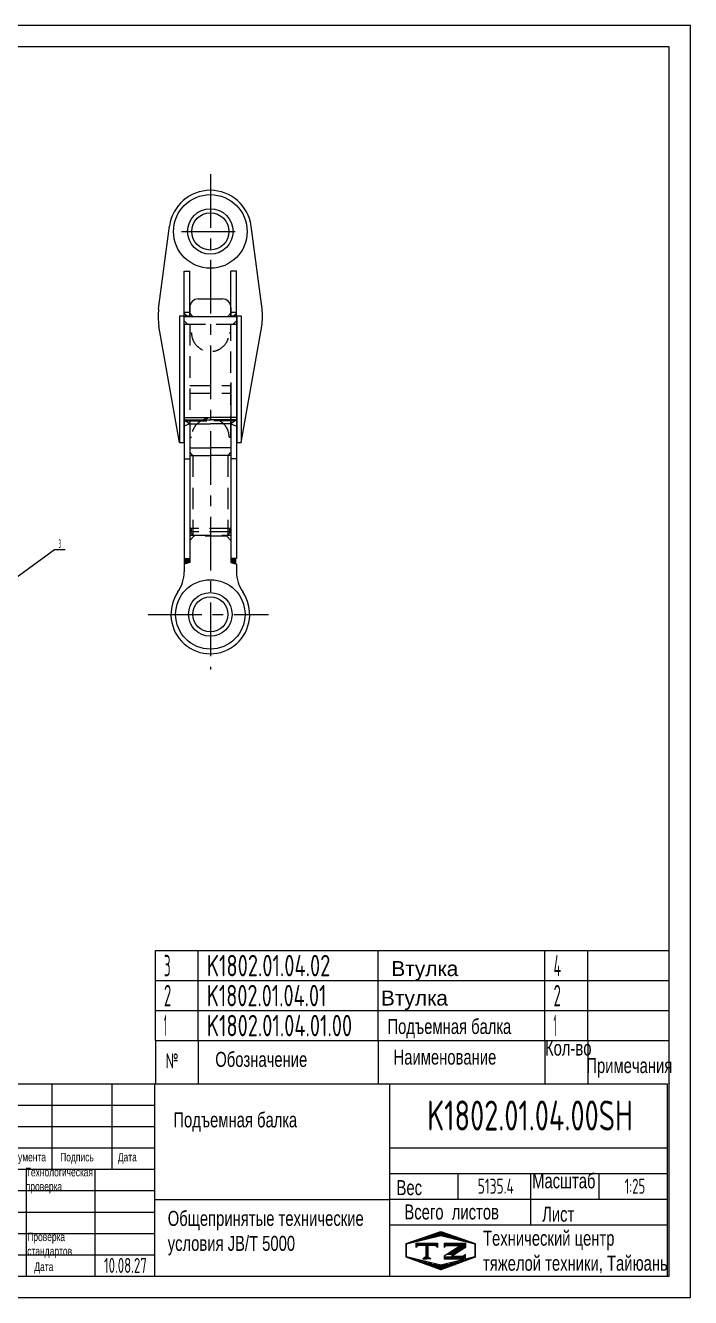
# Model space of a CAD drawing. Header units: millimetres. Extents: x 0 to 10500, y 0 to 7425.
# Drawn here: x 6616 to 10500, y 0 to 7425 of the extents above; entities that cross this region are included whole.
import ezdxf
from ezdxf.enums import TextEntityAlignment as Align

# ---------------------------------------------------------------- set-up
doc = ezdxf.new("R2010")
doc.units = ezdxf.units.MM
doc.header["$LTSCALE"] = 250
doc.linetypes.add('F', pattern=[0.75, 0.5, -0.25])
doc.linetypes.add('G', pattern=[2, 1.25, -0.25, 0.25, -0.25])
for name, color, linetype in [('01', 7, 'Continuous'), ('02', 1, 'Continuous'), ('04', 2, 'F'), ('05', 4, 'G'), ('11', 3, 'Continuous'), ('THICK', 7, 'Continuous')]:
    doc.layers.add(name, color=color, linetype=linetype)
doc.styles.get("Standard").update_dxf_attribs({"font": 'isocp', "width": 0.707, "bigfont": 'intecad.shx'})

# ---------------------------------------------------------------- blocks, each defined once
blk = doc.blocks.new('*U160')
at = {"layer": '01'}
for points in [[(415, 292), (25, 292)], [(415, 5), (415, 292)], [(25, 5), (415, 5)]]:
    blk.add_lwpolyline(points, dxfattribs=at)
at = {"layer": '02'}
for points in [[(420, 297), (0, 297)], [(420, 0), (420, 297)], [(0, 0), (420, 0)]]:
    blk.add_lwpolyline(points, dxfattribs=at)
blk = doc.blocks.new('*U163')
at = {"layer": '01'}
for p, q in [((0, -175), (0, 0)), ((3000, -175), (3000, 0))]:
    blk.add_line(p, q, dxfattribs=at)
at = {"layer": '02'}
for p, q in [((0, 0), (250, 0)), ((250, -175), (250, 0)), ((250, 0), (1300, 0)), ((1300, -175), (1300, 0)), ((1300, 0), (2275, 0)), ((2275, -175), (2275, 0)), ((2275, 0), (2525, 0)), ((2525, -175), (2525, 0)), ((2525, 0), (3000, 0))]:
    blk.add_line(p, q, dxfattribs=at)
blk = doc.blocks.new('*U164')
at = {"layer": '01'}
for p, q in [((0, -175), (0, 0)), ((3000, -175), (3000, 0))]:
    blk.add_line(p, q, dxfattribs=at)
at = {"layer": '02'}
for p, q in [((0, 0), (250, 0)), ((250, -175), (250, 0)), ((250, 0), (1300, 0)), ((1300, -175), (1300, 0)), ((1300, 0), (2275, 0)), ((2275, -175), (2275, 0)), ((2275, 0), (2525, 0)), ((2525, -175), (2525, 0)), ((2525, 0), (3000, 0))]:
    blk.add_line(p, q, dxfattribs=at)
blk = doc.blocks.new('*U165')
at = {"layer": '01'}
for p, q in [((0, -175), (0, 0)), ((0, 0), (250, 0)), ((250, 0), (1300, 0)), ((1300, 0), (2275, 0)), ((2275, 0), (2525, 0)), ((2525, 0), (3000, 0)), ((3000, -175), (3000, 0))]:
    blk.add_line(p, q, dxfattribs=at)
at = {"layer": '02'}
for p, q in [((250, -175), (250, 0)), ((1300, -175), (1300, 0)), ((2275, -175), (2275, 0)), ((2525, -175), (2525, 0))]:
    blk.add_line(p, q, dxfattribs=at)
blk = doc.blocks.new('*X176')
at = {"color": 0}
for p, q in [((127.06, 7.8), (132.06, 7.8)), ((127.06, 7.5), (132.06, 7.5)), ((127.06, 7.2), (127.32, 7.2)), ((128.77, 6), (130.57, 6)), ((129.23, 6.3), (131.04, 6.3)), ((129.7, 6.6), (131.51, 6.6)), ((130.16, 6.9), (131.98, 6.9)), ((130.62, 7.2), (132.06, 7.2)), ((127.84, 5.4), (129.64, 5.4)), ((128.3, 5.7), (130.1, 5.7))]:
    blk.add_line(p, q, dxfattribs=at)
blk = doc.blocks.new('*X177')
at = {"color": 0}
for p, q in [((127.06, 4.8), (132.06, 4.8)), ((127.06, 4.5), (132.06, 4.5)), ((131.84, 5.1), (132.06, 5.1))]:
    blk.add_line(p, q, dxfattribs=at)
blk = doc.blocks.new('*X175')
at = {"color": 0}
for p, q in [((122.34, 4.5), (123.72, 4.5)), ((122.82, 4.8), (123.24, 4.8))]:
    blk.add_line(p, q, dxfattribs=at)
blk = doc.blocks.new('*X174')
at = {"color": 0}
for p, q in [((120.53, 7.8), (125.53, 7.8)), ((120.53, 7.5), (125.53, 7.5)), ((120.53, 7.2), (120.79, 7.2)), ((125.27, 7.2), (125.53, 7.2))]:
    blk.add_line(p, q, dxfattribs=at)
blk = doc.blocks.new('*X173')
at = {"color": 0}
for p, q in [((121.52, 9), (123.12, 9)), ((122.38, 9.3), (124.32, 9.3)), ((123.24, 9.6), (125.52, 9.6)), ((124.1, 9.9), (128.52, 9.9)), ((124.97, 10.2), (127.67, 10.2)), ((125.83, 10.5), (126.82, 10.5)), ((127.02, 9.6), (129.37, 9.6)), ((128.22, 9.3), (130.22, 9.3)), ((129.42, 9), (131.07, 9)), ((118.22, 7.8), (118.32, 7.8)), ((118.22, 7.5), (118.27, 7.5)), ((118.22, 7.2), (118.27, 7.2)), ((118.22, 6.9), (118.27, 6.9)), ((118.22, 6.6), (118.27, 6.6)), ((118.22, 6.3), (118.27, 6.3)), ((118.22, 6), (118.27, 6)), ((118.94, 8.1), (119.52, 8.1)), ((119.8, 8.4), (120.72, 8.4)), ((120.66, 8.7), (121.92, 8.7)), ((130.62, 8.7), (131.92, 8.7)), ((131.82, 8.4), (132.77, 8.4)), ((133.02, 8.1), (133.62, 8.1)), ((134.22, 7.8), (134.32, 7.8)), ((134.27, 7.5), (134.32, 7.5)), ((134.27, 7.2), (134.32, 7.2)), ((134.27, 6.9), (134.32, 6.9)), ((134.27, 6.6), (134.32, 6.6)), ((134.27, 6.3), (134.32, 6.3)), ((134.27, 6), (134.32, 6)), ((118.22, 5.7), (118.27, 5.7)), ((118.22, 5.4), (118.27, 5.4)), ((118.22, 5.1), (118.27, 5.1)), ((118.22, 4.8), (118.27, 4.8)), ((118.79, 4.5), (119.42, 4.5)), ((119.61, 4.2), (120.62, 4.2)), ((120.43, 3.9), (121.82, 3.9)), ((121.26, 3.6), (123.02, 3.6)), ((122.08, 3.3), (124.22, 3.3)), ((122.91, 3), (125.42, 3)), ((127.12, 3), (129.7, 3)), ((128.32, 3.3), (130.51, 3.3)), ((129.52, 3.6), (131.32, 3.6)), ((130.72, 3.9), (132.14, 3.9)), ((131.92, 4.2), (132.95, 4.2)), ((133.12, 4.5), (133.76, 4.5)), ((134.27, 5.7), (134.32, 5.7)), ((134.27, 5.4), (134.32, 5.4)), ((134.27, 5.1), (134.32, 5.1)), ((134.27, 4.8), (134.32, 4.8)), ((123.73, 2.7), (128.89, 2.7)), ((124.55, 2.4), (128.07, 2.4)), ((125.38, 2.1), (127.26, 2.1)), ((126.2, 1.8), (126.45, 1.8))]:
    blk.add_line(p, q, dxfattribs=at)

msp = doc.modelspace()

# ---------------------------------------------------------------- hatches: boundary and pattern name
at = {"layer": '02', "linetype": 'Continuous'}
for points in [[(7543.3992, 4281.0327), (7575.3992, 4289.6071), (7575.3992, 4314.6071), (7543.3992, 4314.6071)], [(7848.3992, 4281.0327), (7816.3992, 4289.6071), (7816.3992, 4314.6071), (7848.3992, 4314.6071)]]:
    msp.add_hatch(color=1, dxfattribs=at).paths.add_polyline_path(points)

# ---------------------------------------------------------------- linework, layer by layer
at = {"layer": '01'}
for p, q in [((7393.776, 5771.0857), (7457.9914, 6254.2279)), ((7998.0225, 5771.0857), (7933.807, 6254.2279)), ((7543.3992, 5726.6071), (7543.3992, 5991.6071)), ((7543.3992, 5991.6071), (7575.3992, 5991.6071)), ((7575.3992, 5727.6071), (7575.3992, 5991.6071)), ((7816.3992, 5727.6071), (7816.3992, 5991.6071)), ((7848.3992, 5991.6071), (7816.3992, 5991.6071)), ((7848.3992, 5726.6071), (7848.3992, 5991.6071)), ((7625.3992, 5828.6071), (7766.3992, 5828.6071)), ((7515.8992, 5727.6071), (7515.8992, 4990.6071)), ((7575.3992, 5727.6071), (7515.8992, 5727.6071)), ((7540.8992, 5727.6071), (7540.8992, 4990.6071)), ((7543.3992, 5751.6071), (7575.3992, 5751.6071)), ((7543.3992, 5745.6071), (7562.3992, 5726.6071)), ((7543.3992, 5726.6071), (7695.8992, 5726.6071)), ((7575.3992, 5778.6071), (7575.3992, 5727.6071)), ((7575.3992, 5745.6071), (7594.3992, 5726.6071)), ((7695.8992, 5726.6071), (7848.3992, 5726.6071)), ((7816.3992, 5745.6071), (7797.3992, 5726.6071)), ((7816.3992, 5778.6071), (7816.3992, 5727.6071)), ((7816.3992, 5751.6071), (7848.3992, 5751.6071)), ((7875.8992, 5727.6071), (7816.3992, 5727.6071)), ((7848.3992, 5745.6071), (7829.3992, 5726.6071)), ((7850.8992, 5727.6071), (7850.8992, 4990.6071)), ((7875.8992, 5727.6071), (7875.8992, 4990.6071)), ((7515.8992, 4990.6071), (7395.9239, 5670.2393)), ((7875.8992, 4990.6071), (7995.8745, 5670.2393)), ((7543.3992, 5123.2742), (7695.8992, 5123.2742)), ((7848.3992, 5123.2742), (7695.8992, 5123.2742)), ((7575.3992, 5099.6071), (7543.3992, 5085.1608)), ((7575.3992, 5099.6071), (7695.8992, 5099.6071)), ((7816.3992, 5099.6071), (7695.8992, 5099.6071)), ((7816.3992, 5099.6071), (7848.3992, 5085.1608)), ((7515.8992, 4990.6071), (7540.8992, 4990.6071)), ((7850.8992, 4990.6071), (7875.8992, 4990.6071)), ((7543.3992, 4281.0327), (7543.3992, 4235.4351)), ((7848.3992, 4281.0327), (7848.3992, 4235.4351)), ((7375, 1500), (10375, 1500)), ((7375, 1500), (7375, 1247.66)), ((7625, 1500), (7625, 1247.66)), ((8675, 1500), (8675, 1247.66)), ((9650, 1500), (9650, 1247.66)), ((9900, 1500), (9900, 1247.66))]:
    msp.add_line(p, q, dxfattribs=at)
at = {"layer": '01', "color": 7, "linetype": 'Continuous'}
for p, q in [((7543.3992, 5681.6071), (7543.3992, 5727.6071)), ((7848.3992, 5726.6071), (7848.3992, 4314.6071)), ((7543.3992, 5681.6071), (7543.3992, 4314.6071)), ((7816.3992, 5341.2576), (7816.3992, 4289.6071)), ((7543.3992, 5137.1336), (7695.8992, 5137.1336)), ((7543.3992, 5123.2742), (7575.3992, 5099.6071)), ((7848.3992, 5137.1336), (7695.8992, 5137.1336)), ((7848.3992, 5123.2742), (7816.3992, 5099.6071)), ((7575.3992, 5099.6071), (7575.3992, 4289.6071)), ((7575.3992, 5099.6071), (7695.8992, 5099.6071)), ((7543.3992, 4314.6071), (7575.3992, 4314.6071)), ((7543.3992, 4314.6071), (7543.3992, 4281.0327)), ((7848.3992, 4314.6071), (7816.3992, 4314.6071)), ((7575.3992, 4289.6071), (7543.3992, 4281.0327)), ((7816.3992, 4289.6071), (7848.3992, 4281.0327))]:
    msp.add_line(p, q, dxfattribs=at)
for centre, radius in [((7695.8992, 6222.6071), 215), ((7695.8992, 3987.6071), 202.5), ((7695.8992, 3987.6071), 102.5)]:
    msp.add_circle(centre, radius, dxfattribs=at)
at = {"layer": '01'}
for centre, radius in [((7695.8992, 6222.6071), 132.5), ((7695.8992, 6222.6071), 108.5), ((7695.8992, 3987.6071), 127)]:
    msp.add_circle(centre, radius, dxfattribs=at)
for centre, radius, start, end in [((7695.8992, 6222.6071), 240, 7.57092682, 172.42907318), ((7625.3992, 5778.6071), 50, 90, 180), ((7766.3992, 5778.6071), 50, 0, 90), ((7720.8992, 5727.6071), 330, 172.42907318, 190.01126565), ((7670.8992, 5727.6071), 330, 349.98873435, 7.57092682), ((7338.3992, 4235.4351), 205, 325.26931876, 0), ((8053.3992, 4235.4351), 205, 180, 214.73068124), ((7695.8992, 3987.6071), 230, 145.26931876, 34.73068124)]:
    msp.add_arc(centre, radius, start, end, dxfattribs=at)
msp.add_point((10375, 1250), dxfattribs=at)
at = {"layer": '02'}
for p, q in [((6416.7611, 4097.7156), (6786.0212, 4365.3682)), ((6786.0212, 4365.3682), (6848.0212, 4365.3682))]:
    msp.add_line(p, q, dxfattribs=at)
at = {"layer": '04', "color": 2, "linetype": 'F'}
for p, q in [((7543.3992, 5700.6071), (7562.3992, 5681.6071)), ((7543.3992, 5681.6071), (7848.3992, 5681.6071)), ((7575.3992, 5681.6071), (7575.3992, 5021.6071)), ((7816.3992, 5021.6071), (7816.3992, 5681.6071)), ((7848.3992, 5700.6071), (7829.3992, 5681.6071)), ((7575.3992, 5631.6071), (7585.8992, 5631.6071)), ((7805.8992, 5631.6071), (7816.3992, 5631.6071)), ((7575.3992, 5021.6071), (7585.8992, 5021.6071)), ((7805.8992, 5021.6071), (7816.3992, 5021.6071)), ((7575.3992, 4959.6071), (7695.8992, 4959.6071)), ((7575.3992, 4933.6071), (7594.3992, 4914.6071)), ((7575.3992, 4914.6071), (7695.8992, 4914.6071)), ((7594.3992, 4914.6071), (7594.3992, 4449.6071)), ((7816.3992, 4959.6071), (7695.8992, 4959.6071)), ((7816.3992, 4914.6071), (7695.8992, 4914.6071)), ((7816.3992, 4933.6071), (7797.3992, 4914.6071)), ((7797.3992, 4914.6071), (7797.3992, 4449.6071)), ((7543.3992, 4894.6071), (7575.3992, 4894.6071)), ((7848.3992, 4894.6071), (7816.3992, 4894.6071)), ((7816.3992, 4489.6071), (7575.3992, 4489.6071)), ((7575.3992, 4489.6071), (7575.3992, 4469.6071)), ((7816.3992, 4469.6071), (7575.3992, 4469.6071)), ((7600.3992, 4444.6071), (7575.3992, 4469.6071)), ((7583.3992, 4489.6071), (7583.3992, 4469.6071)), ((7816.3992, 4469.6071), (7791.3992, 4444.6071)), ((7808.3992, 4489.6071), (7808.3992, 4469.6071)), ((7816.3992, 4489.6071), (7816.3992, 4469.6071)), ((7600.3992, 4444.6071), (7575.3992, 4419.6071)), ((7791.3992, 4444.6071), (7600.3992, 4444.6071)), ((7816.3992, 4419.6071), (7791.3992, 4444.6071))]:
    msp.add_line(p, q, dxfattribs=at)
at = {"layer": '04'}
for p, q in [((7575.3992, 5323.2355), (7816.3992, 5323.2355)), ((7575.3992, 5279.3188), (7816.3992, 5279.3188)), ((7551.1568, 5117.5367), (7695.8992, 5117.5367)), ((7840.6417, 5117.5367), (7695.8992, 5117.5367)), ((7575.3992, 4449.6071), (7816.3992, 4449.6071))]:
    msp.add_line(p, q, dxfattribs=at)
at = {"layer": '04', "color": 2, "linetype": 'F'}
for centre, start, end in [((7695.8992, 5631.6071), 180, 0), ((7695.8992, 5021.6071), 0, 180)]:
    msp.add_arc(centre, 110, start, end, dxfattribs=at)
at = {"layer": '05', "color": 4, "linetype": 'G'}
for p, q in [((7695.8992, 6556.5122), (7695.8992, 3665.0999)), ((7527.931, 6222.6071), (7870.266, 6222.6071)), ((7332.969, 3987.6071), (8035.2831, 3987.6071))]:
    msp.add_line(p, q, dxfattribs=at)
at = {"layer": 'THICK'}
for p, q in [((5875, 1247.66), (10365.64, 1247.66)), ((6773.128, 748.7), (6773.128, 1247.66)), ((7122.4, 748.7), (7122.4, 1247.66)), ((7371.88, 125), (7371.88, 1247.66)), ((8744.02, 125), (8744.02, 1247.66)), ((10365.64, 125), (10365.64, 1247.66)), ((5875, 873.44), (7371.88, 873.44)), ((8744.02, 873.44), (10365.64, 873.44)), ((5875, 748.7), (7371.88, 748.7)), ((6623.44, 125), (6623.44, 748.7)), ((7022.608, 125), (7022.608, 748.7)), ((8744.02, 723.752), (10365.64, 723.752)), ((9143.188, 574.064), (9143.188, 723.752)), ((9567.304, 424.376), (9567.304, 723.752)), ((9966.472, 574.064), (9966.472, 723.752)), ((7371.88, 571.9014), (8744.02, 571.9014)), ((8744.02, 574.064), (10365.64, 574.064)), ((8744.02, 424.376), (10365.64, 424.376)), ((5875, 125), (10365.64, 125))]:
    msp.add_line(p, q, dxfattribs=at)
at = {"layer": 'THICK', "color": 3}
for p, q in [((5875, 1122.92), (7371.88, 1122.92)), ((5875, 998.18), (7371.88, 998.18)), ((5875, 623.96), (7371.88, 623.96)), ((5875, 499.22), (7371.88, 499.22)), ((5875, 374.48), (7371.88, 374.48)), ((8840.1216, 314.7566), (9042.3261, 385.1844)), ((9042.3261, 385.1844), (9241.9047, 314.7566)), ((8840.1216, 236.3258), (8840.1216, 314.7566)), ((8841.4346, 313.1706), (9041.0186, 363.0666)), ((8841.4346, 238.3266), (8841.4346, 313.1706)), ((8897.7917, 292.1346), (8897.7917, 317.0826)), ((8897.7917, 317.0826), (9022.5317, 317.0826)), ((8910.2657, 304.6086), (8897.7917, 292.1346)), ((9010.0577, 304.6086), (8910.2657, 304.6086)), ((8954.7028, 304.7277), (8954.7028, 236.3008)), ((8960.16, 304.7277), (8960.16, 236.3008)), ((8966.3969, 304.7277), (8966.3969, 236.3008)), ((9022.5317, 292.1346), (9010.0577, 304.6086)), ((9022.5317, 317.0826), (9022.5317, 292.1346)), ((9041.0186, 363.0666), (9240.6026, 313.1706)), ((9060.7289, 317.0826), (9060.7289, 292.1346)), ((9060.7289, 317.0826), (9185.4689, 317.0826)), ((9060.7289, 292.1346), (9073.2029, 304.6086)), ((9158.959, 304.6086), (9060.7289, 241.0526)), ((9073.2029, 304.6086), (9158.959, 304.6086)), ((9185.4689, 317.0826), (9185.4689, 292.1346)), ((9240.6026, 313.1706), (9240.6026, 238.3266)), ((9241.9047, 314.7566), (9241.9047, 236.3258)), ((5875, 249.74), (7371.88, 249.74)), ((9042.3261, 162.6968), (8840.1216, 236.3258)), ((9041.0186, 188.4306), (8841.4346, 238.3266)), ((8960.16, 242.003), (8935.9923, 226.797)), ((8935.9923, 226.797), (8960.16, 226.797)), ((8960.16, 242.003), (8984.3277, 226.797)), ((8984.3277, 226.797), (8960.16, 226.797)), ((9240.6026, 238.3266), (9041.0186, 188.4306)), ((9241.9047, 236.3258), (9042.3261, 162.6968)), ((9060.7289, 241.0526), (9060.7289, 226.797)), ((9060.7289, 226.797), (9185.4655, 226.797)), ((9121.5596, 251.473), (9102.4939, 239.271)), ((9172.9915, 239.271), (9102.4939, 239.271)), ((9185.4655, 292.3728), (9121.5596, 251.473)), ((9185.4655, 251.745), (9172.9915, 239.271)), ((9185.4655, 226.797), (9185.4655, 251.745))]:
    msp.add_line(p, q, dxfattribs=at)

# ---------------------------------------------------------------- block references
at = {"layer": '01', "xscale": 25, "yscale": 25, "zscale": 25}
msp.add_blockref('*U160', (0, 0), dxfattribs=at)
at = {"layer": '01'}
for name, p in [('*U165', (7375, 2025)), ('*U164', (7375, 1850)), ('*U163', (7375, 1675))]:
    msp.add_blockref(name, p, dxfattribs=at)
at = {"layer": 'THICK', "color": 3, "xscale": 24.94800000000032, "yscale": 24.94799999999987, "zscale": 24.948}
for name in ['*X173', '*X174', '*X176', '*X175', '*X177']:
    msp.add_blockref(name, (5890.7785, 118.9046), dxfattribs=at)

# ---------------------------------------------------------------- texts
at = {"layer": '01', "attachment_point": 1}
for s, insert, char_height in [('{\\fArial|b0|i0|c204|p34;\\W1;\\C3;Втулка}', (8752.4589, 1963.8516), 87.5), ('{\\fArial|b0|i0|c204|p34;\\W1;\\C3;Втулка}', (8691.7814, 1792.0595), 87.5), ('{\\fArial|b0|i0|c204|p34;\\C3;Подъемная балка}', (8730.2129, 1626.0053), 87.5), ('{\\fArial|b0|i0|c204|p34;Кол-во}', (9650, 1500), 87.5), ('{\\Fisocp,intecad|c204;№}', (7435.5037, 1425.1769), 87.5), ('{\\fArial|b0|i0|c204|p34;Обозначение}', (7724.7014, 1434.0676), 87.5), ('{\\fArial|b0|i0|c204|p34;Наименование}', (8765.8132, 1447.4036), 87.5), ('{\\fArial|b0|i0|c204|p34;Примечания}', (9891.4596, 1397.6718), 87.5), ('{\\fArial|b0|i0|c204|p34;\\C3;Подъемная балка}', (7479.9859, 1080.9147), 87.5), ('{\\fArial|b0|i0|c204|p34;Номер документа}', (6329.5713, 844.6828), 50), ('{\\fArial|b0|i0|c204|p34;Подпись}', (6819.0811, 844.6828), 50), ('{\\fArial|b0|i0|c204|p34;Дата}', (7155.619, 844.6828), 50), ('{\\fArial|b0|i0|c204|p34;Технологическая\\Pпроверка}', (6618.0191, 757.172), 50), ('{\\fArial|b0|i0|c204|p34;Вес}', (8783.2612, 685.3144), 87.5), ('{\\fArial|b0|i0|c204|p34;Масштаб}', (9575, 725), 87.5), ('{\\fArial|b0|i0|c204|p34;Всего  листов}', (8829.1527, 543.392), 87.5), ('{\\fArial|b0|i0|c204|p34;Лист}', (9633.3474, 530.2915), 87.5), ('{\\fArial|b0|i0|c204|p34;Общепринятые технические\\Pусловия \\fArial|b0|i0|c0|p34;JB/T 5000}', (7447.1233, 505.9686), 87.5), ('{\\fArial|b0|i0|c204|p34;Проверка\\Pстандартов}', (6626.7604, 379.4403), 50), ('{\\fArial|b0|i0|c204|p34;Технический центр\\Pтяжелой техники, Тайюань}', (9288.0764, 390.1727), 87.5), ('{\\fArial|b0|i0|c204|p34;Дата}', (6668.2813, 204.7666), 50)]:
    msp.add_mtext(s, dxfattribs=dict(at, insert=insert, char_height=char_height))
at = {"layer": '11'}
for s, height, width, p, p2 in [('3', 49.4975, 0.527686, (6809.2975, 4375.3682), (6824.7449, 4375.3682)), ('3', 125, 0.527686, (7425, 1875), (7464.0106, 1875)), ('K1802.01.04.02', 125, 0.694246, (7675, 1875), (8396.5871, 1875)), ('4', 125, 0.543846, (9700, 1875), (9744.1875, 1875)), ('2', 125, 0.562593, (7425, 1700), (7467.9019, 1700)), ('K1802.01.04.01', 125, 0.693834, (7675, 1700), (8373.6044, 1700)), ('2', 125, 0.562593, (9700, 1700), (9742.9019, 1700)), ('1', 125, 0.404, (7425, 1525), (7442.675, 1525)), ('K1802.01.04.01.00', 125, 0.69613, (7675, 1525), (8523.9115, 1525)), ('1', 125, 0.404, (9700, 1525), (9717.675, 1525)), ('K1802.01.04.00SH', 175, 0.696239, (8962.1244, 975), (10162.8756, 975)), ('5135.4', 87.5, 0.677127, (9257.3337, 606.25), (9467.6663, 606.25)), ('1:25', 87.5, 0.656293, (10114.9494, 606.25), (10235.0506, 606.25)), ('10.08.27', 87.5, 0.642055, (7075, 143.75), (7325, 143.75))]:
    msp.add_text(s, height=height, dxfattribs=dict(at, width=width)).set_placement(p, p2, align=Align.FIT)

doc.saveas('drawing.dxf')
